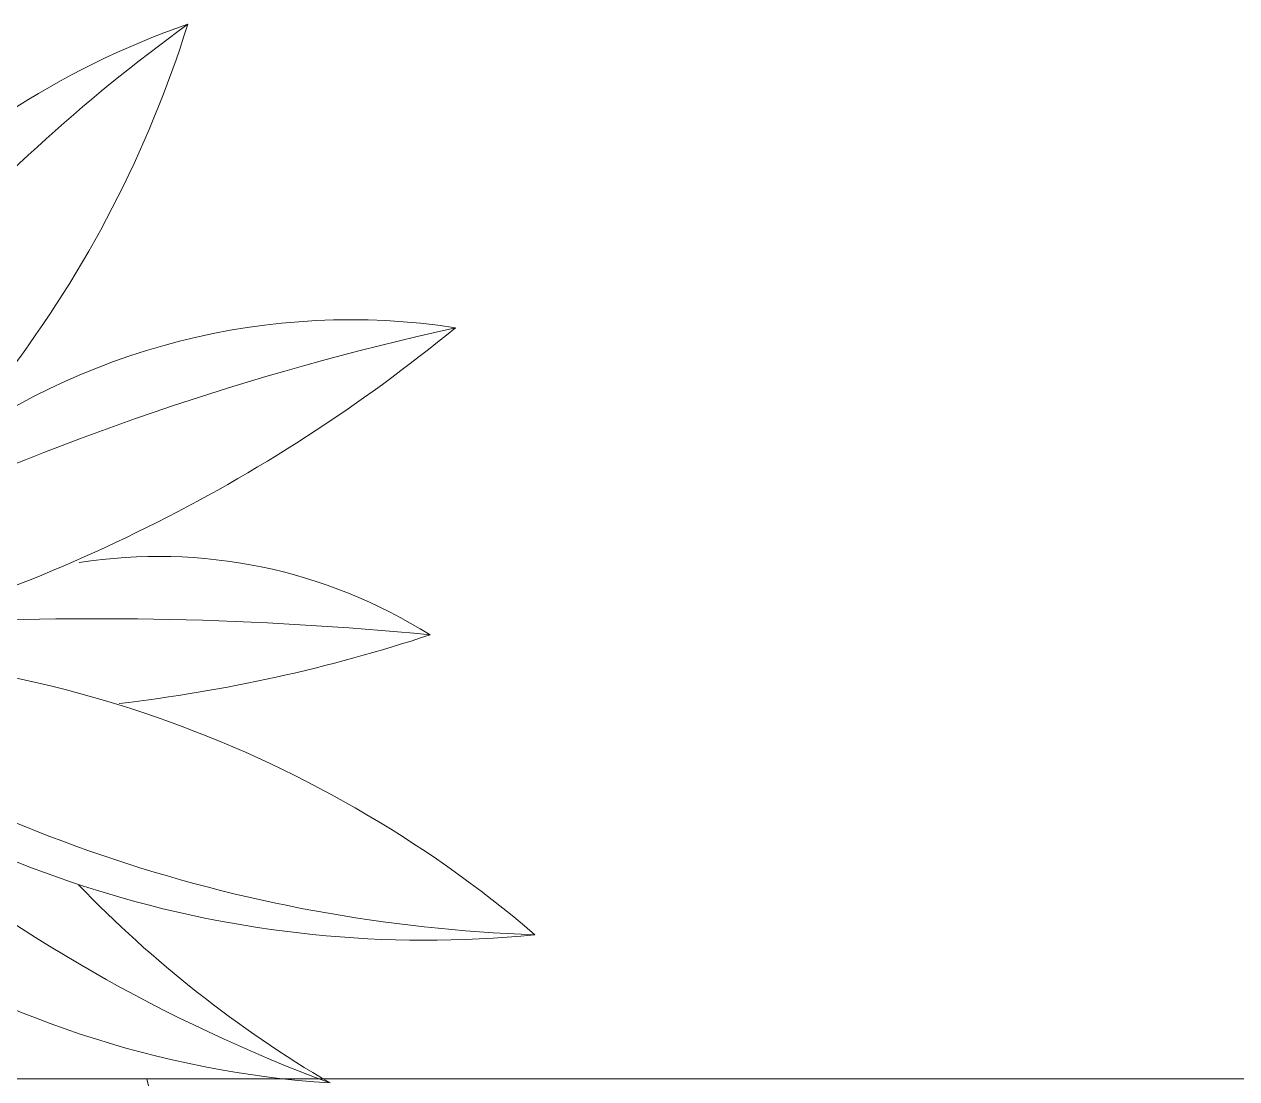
# Model space of a CAD drawing. Header units: millimetres. Extents: x 5359 to 218750, y -16347 to 109893.
# Drawn here: x 100496.5 to 100920.8, y 50557.9 to 50927.1 of the extents above; entities that cross this region are included whole.
import ezdxf

# ---------------------------------------------------------------- set-up
doc = ezdxf.new("R2010")
doc.units = ezdxf.units.MM
doc.linetypes.add('IMPORT-Overhead', pattern=[3.96875, 2.38125, -1.5875])
for name, color, linetype, lineweight in [('A-AREA-1', 41, 'IMPORT-Overhead', 9), ('A-DETL-THIN', 151, 'Continuous', 9), ('G-IMPT', 8, 'Continuous', 9), ('L-PLNT', 71, 'Continuous', 9)]:
    doc.layers.add(name, color=color, linetype=linetype, lineweight=lineweight)

# ---------------------------------------------------------------- blocks, each defined once
blk = doc.blocks.new('CAY DUA VAN PHAT - CAY DUA VAN PHAT_dwg-2253781-TKCS_MB ĐỊNH VỊ CỔNG-HÀNG RÀO')
at = {"layer": 'G-IMPT'}
for centre, radius, start, end in [((1505.19, 811.21), 822.27, 139.40241, 182.22196), ((-165.56, 1381.78), 1047, 324.19163, 358.05796), ((110.73, 1269.47), 773.93, 319.72962, 5.69701), ((934.45, 1217.21), 484.17, 171.28074, 217.3319), ((2363.89, 1712.04), 1954, 192.45532, 205.30666), ((-423.23, 568.12), 1137.9, 13.43357, 39.4147), ((972.53, 1082.77), 356.56, 147.77658, 188.93687), ((3037.68, 1041.3), 2378.09, 174.41125, 183.20325), ((-370.24, 928.87), 1096.5, 6.61656, 18.28498), ((-62.11, 1592.19), 1116.77, 320.68015, 339.59855), ((272.77, 1621.07), 825.58, 313.95882, 329.56689), ((288.41, 1248.57), 697.7, 326.90571, 356.24571), ((5.95, 342.33), 797.16, 32.80883, 72.67027), ((1228.07, 1817.95), 1216.67, 215.97087, 241.57597), ((779.81, 1288.74), 567.56, 199.06916, 255.84865)]:
    blk.add_arc(centre, radius, start, end, dxfattribs=at)
blk = doc.blocks.new('CAY DUA VAN PHAT - CAY DUA VAN PHAT_dwg-V330-TKCS_MB ĐỊNH VỊ CỔNG-HÀNG RÀO')
at = {"layer": 'G-IMPT'}
for centre, radius, start, end in [((1505.19, 811.21), 822.27, 139.40241, 182.22196), ((-165.56, 1381.78), 1047, 324.19163, 358.05796), ((110.73, 1269.47), 773.93, 319.72962, 5.69701), ((934.45, 1217.21), 484.17, 171.28074, 217.3319), ((2363.89, 1712.04), 1954, 192.45532, 205.30666), ((-423.23, 568.12), 1137.9, 13.43357, 39.4147), ((972.53, 1082.77), 356.56, 147.77658, 188.93687), ((3037.68, 1041.3), 2378.09, 174.41125, 183.20325), ((-370.24, 928.87), 1096.5, 6.61656, 18.28498), ((-62.11, 1592.19), 1116.77, 320.68015, 339.59855), ((272.77, 1621.07), 825.58, 313.95882, 329.56689), ((288.41, 1248.57), 697.7, 326.90571, 356.24571), ((5.95, 342.33), 797.16, 32.80883, 72.67027), ((1228.07, 1817.95), 1216.67, 215.97087, 241.57597), ((779.81, 1288.74), 567.56, 199.06916, 255.84865)]:
    blk.add_arc(centre, radius, start, end, dxfattribs=at)
blk = doc.blocks.new('CAY DUA VAN PHAT - CAY DUA VAN PHAT-V331-TKCS_MB ĐỊNH VỊ CỔNG-HÀNG RÀO')
at = {"xscale": 0.5, "yscale": 0.5, "zscale": 0.5}
for name in ['CAY DUA VAN PHAT - CAY DUA VAN PHAT_dwg-2253781-TKCS_MB ĐỊNH VỊ CỔNG-HÀNG RÀO', 'CAY DUA VAN PHAT - CAY DUA VAN PHAT_dwg-V330-TKCS_MB ĐỊNH VỊ CỔNG-HÀNG RÀO']:
    blk.add_blockref(name, (-151.82, -370.52), dxfattribs=at)

msp = doc.modelspace()

# ---------------------------------------------------------------- linework, layer by layer
at = {"layer": 'A-AREA-1'}
msp.add_line((103652.56, 50557.93), (100452.64, 50557.93), dxfattribs=at)
at = {"layer": 'A-DETL-THIN'}
for p, q in [((100252.56, 50557.93), (103652.49, 50557.93)), ((100902.49, 49072.13), (100539.38, 50557.93))]:
    msp.add_line(p, q, dxfattribs=at)

# ---------------------------------------------------------------- block references
at = {"layer": 'L-PLNT', "rotation": 269.9999999999997}
msp.add_blockref('CAY DUA VAN PHAT - CAY DUA VAN PHAT-V331-TKCS_MB ĐỊNH VỊ CỔNG-HÀNG RÀO', (100372.56, 50896.94), dxfattribs=at)

doc.saveas('drawing.dxf')
